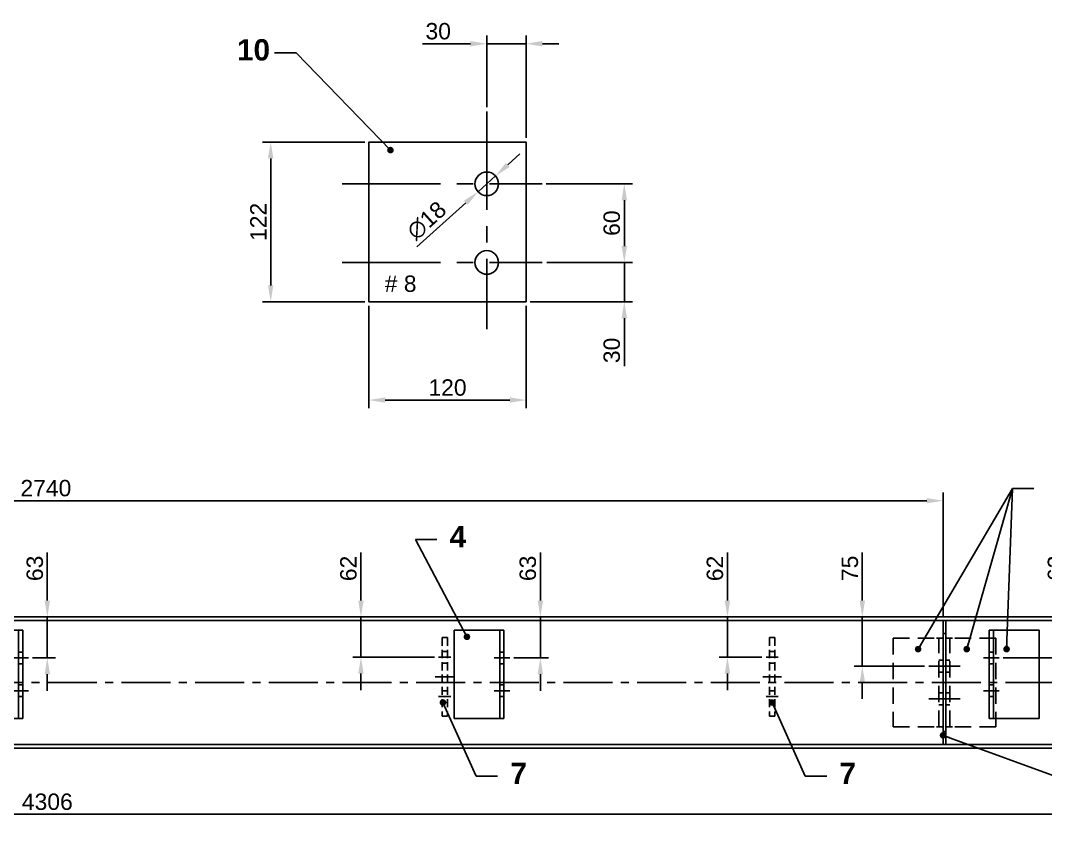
# Model space of a CAD drawing. Header units: millimetres. Extents: x -11137 to 17544, y -5373 to 15400.
# Drawn here: x 2880 to 4446, y 1966 to 3190 of the extents above; entities that cross this region are included whole.
import ezdxf
from ezdxf.enums import TextEntityAlignment as Align

# ---------------------------------------------------------------- set-up
doc = ezdxf.new("R2010")
doc.units = ezdxf.units.MM
doc.header["$LTSCALE"] = 100
doc.header["$MEASUREMENT"] = 0
doc.linetypes.add('CENTER2', pattern=[1.125, 0.75, -0.125, 0.125, -0.125])
doc.linetypes.add('HIDDEN', pattern=[0.375, 0.25, -0.125])
for name, color, linetype in [('CONTORNO', 3, 'Continuous'), ('EM-PJ-CENTRO', 10, 'CENTER2'), ('EM-PJ-CONTORNO', 3, 'Continuous'), ('EM-PJ-COTA', 7, 'Continuous'), ('EM-PJ-TEXTO', 7, 'Continuous'), ('EM-PJ-TRACEJADA', 1, 'HIDDEN')]:
    doc.layers.add(name, color=color, linetype=linetype)
doc.styles.add('PADRAO ANGLO', font='arial.ttf')
doc.styles.add('PADRAO ANGLO NEG', font='arialbd.ttf')
doc.dimstyles.new('1-2 COTAS-ANGLO-PADRÃO', dxfattribs={"dimscale": 10, "dimtxt": 2.5, "dimasz": 2.5, "dimexe": 1.25, "dimexo": 0.625, "dimtad": 1, "dimdec": 0, "dimlfac": 0.5, "dimtxsty": 'PADRAO ANGLO', "dimcen": 2.5, "dimclrd": 256, "dimclre": 256, "dimclrt": 256, "dimadec": 0, "dimazin": 0, "dimtfac": 1, "dimtdec": 0, "dimtmove": 0, "dimatfit": 0, "dimfxl": 1, "dimarcsym": 0})
doc.dimstyles.new('COTAS-ANGLO-PADRÃO', dxfattribs={"dimscale": 10, "dimtxt": 2.5, "dimasz": 2.5, "dimexe": 1.25, "dimexo": 0.625, "dimtad": 1, "dimtxsty": 'PADRAO ANGLO', "dimcen": 2.5, "dimclrd": 256, "dimclre": 256, "dimclrt": 256, "dimadec": 0, "dimazin": 0, "dimtfac": 1, "dimtmove": 0, "dimatfit": 0, "dimfxl": 1, "dimarcsym": 0})

# ---------------------------------------------------------------- blocks, each defined once
blk = doc.blocks.new('A$C9bd9dc66')
at = {"layer": 'EM-PJ-CENTRO'}
for p, q in [((8.8, 25), (-15.2, 25)), ((8.8, -25), (-15.2, -25))]:
    blk.add_line(p, q, dxfattribs=at)
at = {"layer": 'EM-PJ-CONTORNO'}
for p, q in [((-76.2, 67.5), (-76.2, -67.5)), ((-76.2, 67.5), (-10, 67.5)), ((-10, 67.5), (0, 67.5)), ((-6.4, -67.5), (-6.4, 67.5)), ((0, -67.5), (0, 67.5)), ((-76.2, -67.5), (-10, -67.5)), ((-10, -67.5), (0, -67.5))]:
    blk.add_line(p, q, dxfattribs=at)
at = {"layer": 'EM-PJ-TRACEJADA'}
for p, q in [((-6.4, 34), (0, 34)), ((-6.4, 16), (0, 16)), ((-6.4, -16), (0, -16)), ((-6.4, -34), (0, -34))]:
    blk.add_line(p, q, dxfattribs=at)
blk = doc.blocks.new('XCV')
at = {"layer": 'EM-PJ-CENTRO', "ltscale": 0.5}
for p, q in [((-16584, 11996.6), (-16602.5, 11996.6)), ((-16579, 11966.6), (-16607.5, 11966.6)), ((-16584, 11936.6), (-16602.5, 11936.6))]:
    blk.add_line(p, q, dxfattribs=at)
at = {"layer": 'EM-PJ-TRACEJADA', "ltscale": 0.5}
for p, q in [((-16589, 12026.6), (-16597, 12026.6)), ((-16597, 12026.6), (-16597, 11906.6)), ((-16589, 12026.6), (-16589, 11906.6)), ((-16589, 12005.6), (-16597, 12005.6)), ((-16589, 11987.6), (-16597, 11987.6)), ((-16589, 11945.6), (-16597, 11945.6)), ((-16589, 11927.6), (-16597, 11927.6)), ((-16589, 11906.6), (-16597, 11906.6))]:
    blk.add_line(p, q, dxfattribs=at)
blk = doc.blocks.new('A$C3a0a9aeb')
at = {"layer": 'EM-PJ-CENTRO'}
for p, q in [((-21.9, 25), (17, 25)), ((-21.9, -25), (17, -25))]:
    blk.add_line(p, q, dxfattribs=at)
at = {"layer": 'EM-PJ-TRACEJADA'}
for p, q in [((-76.2, 67.5), (-76.2, -67.5)), ((-76.2, 67.5), (-10, 67.5)), ((-10, 67.5), (0, 67.5)), ((-6.3, -67.5), (-6.3, 67.5)), ((0, -67.5), (0, 67.5)), ((-6.3, 34), (0, 34)), ((-6.3, 16), (0, 16)), ((-6.3, -16), (0, -16)), ((-6.3, -34), (0, -34)), ((-76.2, -67.5), (-10, -67.5)), ((-10, -67.5), (0, -67.5))]:
    blk.add_line(p, q, dxfattribs=at)
blk = doc.blocks.new('A$Ce24dd114')
at = {"layer": 'CONTORNO'}
for p, q in [((3497.4, 194.8), (3497.4, 5.2)), ((3501.7, 5.2), (3501.7, 194.8)), ((3497.4, 174.6), (3501.7, 174.6)), ((3497.4, 25.4), (3501.7, 25.4))]:
    blk.add_line(p, q, dxfattribs=at)
at = {"layer": 'EM-PJ-CENTRO'}
blk.add_line((4342.8, 100), (-83.4, 100), dxfattribs=at)
at = {"layer": 'EM-PJ-CONTORNO'}
for p, q in [((4233.8, 200), (25.5, 200)), ((4233.8, 194.8), (25.5, 194.8)), ((4233.8, 5.2), (25.5, 5.2)), ((4233.8, 0), (25.5, 0))]:
    blk.add_line(p, q, dxfattribs=at)
for name, p in [('A$C9bd9dc66', (2092.1, 112.5)), ('A$C9bd9dc66', (2827, 112.5)), ('XCV', (19329.6, -11858.1)), ('XCV', (19829.6, -11858.1)), ('A$C3a0a9aeb', (3497.4, 100))]:
    blk.add_blockref(name, p, dxfattribs=at)
at = {"layer": 'EM-PJ-CONTORNO', "xscale": -1}
for name, p in [('A$C9bd9dc66', (3567.9, 112.5)), ('A$C3a0a9aeb', (3501.7, 100))]:
    blk.add_blockref(name, p, dxfattribs=at)
blk = doc.blocks.new('*D118')
at = {"layer": 'Defpoints', "color": 0, "transparency": 16777216}
for p in [(1549.2, 2457.2), (4289.2, 2457.2), (4289.2, 2274.6)]:
    blk.add_point(p, dxfattribs=at)
at = {"layer": 'EM-PJ-COTA', "lineweight": -2, "transparency": 16777216}
for p, q in [((1549.2, 2463.5), (1549.2, 2469.7)), ((4289.2, 2280.9), (4289.2, 2469.7)), ((1574.2, 2457.2), (4264.2, 2457.2))]:
    blk.add_line(p, q, dxfattribs=at)
at = {"layer": 'EM-PJ-COTA', "transparency": 16777216}
for points in [[(1574.2, 2461.4), (1574.2, 2453.1), (1549.2, 2457.2)], [(4264.2, 2461.4), (4264.2, 2453.1), (4289.2, 2457.2)]]:
    blk.add_solid(points, dxfattribs=at)
at = {"layer": 'EM-PJ-COTA', "transparency": 16777216, "insert": (2919.2, 2476.3), "char_height": 25, "attachment_point": 5, "style": 'PADRAO ANGLO'}
blk.add_mtext('2740', dxfattribs=at)
blk = doc.blocks.new('*D201')
at = {"layer": 'Defpoints', "color": 0, "transparency": 16777216}
for p in [(2892.7, 2279.8), (2921.4, 2279.8), (2892.7, 2217.3)]:
    blk.add_point(p, dxfattribs=at)
at = {"layer": 'EM-PJ-COTA', "lineweight": -2, "transparency": 16777216}
for p, q in [((2921.4, 2304.8), (2921.4, 2378.3)), ((2898.9, 2279.8), (2933.9, 2279.8)), ((2921.4, 2217.3), (2921.4, 2279.8)), ((2898.9, 2217.3), (2933.9, 2217.3)), ((2921.4, 2192.3), (2921.4, 2167.3))]:
    blk.add_line(p, q, dxfattribs=at)
at = {"layer": 'EM-PJ-COTA', "transparency": 16777216}
for points in [[(2917.2, 2304.8), (2925.6, 2304.8), (2921.4, 2279.8)], [(2917.2, 2192.3), (2925.6, 2192.3), (2921.4, 2217.3)]]:
    blk.add_solid(points, dxfattribs=at)
at = {"layer": 'EM-PJ-COTA', "transparency": 16777216, "insert": (2902.4, 2354), "char_height": 25, "attachment_point": 5, "rotation": 90, "style": 'PADRAO ANGLO'}
blk.add_mtext('63', dxfattribs=at)
blk = doc.blocks.new('*D202')
at = {"layer": 'Defpoints', "color": 0, "transparency": 16777216}
for p in [(3400.3, 2279.8), (3518.8, 2279.8), (3518.8, 2218.3)]:
    blk.add_point(p, dxfattribs=at)
at = {"layer": 'EM-PJ-COTA', "lineweight": -2, "transparency": 16777216}
for p, q in [((3400.3, 2304.8), (3400.3, 2378)), ((3512.6, 2279.8), (3387.8, 2279.8)), ((3400.3, 2218.3), (3400.3, 2279.8)), ((3512.6, 2218.3), (3387.8, 2218.3)), ((3400.3, 2193.3), (3400.3, 2168.3))]:
    blk.add_line(p, q, dxfattribs=at)
at = {"layer": 'EM-PJ-COTA', "transparency": 16777216}
for points in [[(3396.2, 2304.8), (3404.5, 2304.8), (3400.3, 2279.8)], [(3396.2, 2193.3), (3404.5, 2193.3), (3400.3, 2218.3)]]:
    blk.add_solid(points, dxfattribs=at)
at = {"layer": 'EM-PJ-COTA', "transparency": 16777216, "insert": (3381.3, 2353.9), "char_height": 25, "attachment_point": 5, "rotation": 90, "style": 'PADRAO ANGLO'}
blk.add_mtext('62', dxfattribs=at)
blk = doc.blocks.new('*D203')
at = {"layer": 'Defpoints', "color": 0, "transparency": 16777216}
for p in [(3627.6, 2279.8), (3674.3, 2279.8), (3627.6, 2217.3)]:
    blk.add_point(p, dxfattribs=at)
at = {"layer": 'EM-PJ-COTA', "lineweight": -2, "transparency": 16777216}
for p, q in [((3674.3, 2304.8), (3674.3, 2378.3)), ((3633.8, 2279.8), (3686.8, 2279.8)), ((3674.3, 2217.3), (3674.3, 2279.8)), ((3633.8, 2217.3), (3686.8, 2217.3)), ((3674.3, 2192.3), (3674.3, 2167.3))]:
    blk.add_line(p, q, dxfattribs=at)
at = {"layer": 'EM-PJ-COTA', "transparency": 16777216}
for points in [[(3670.1, 2304.8), (3678.4, 2304.8), (3674.3, 2279.8)], [(3670.1, 2192.3), (3678.4, 2192.3), (3674.3, 2217.3)]]:
    blk.add_solid(points, dxfattribs=at)
at = {"layer": 'EM-PJ-COTA', "transparency": 16777216, "insert": (3655.2, 2354), "char_height": 25, "attachment_point": 5, "rotation": 90, "style": 'PADRAO ANGLO'}
blk.add_mtext('63', dxfattribs=at)
blk = doc.blocks.new('*D204')
at = {"layer": 'Defpoints', "color": 0, "transparency": 16777216}
for p in [(3960, 2279.8), (3960, 2279.8), (4018.8, 2218.3)]:
    blk.add_point(p, dxfattribs=at)
at = {"layer": 'EM-PJ-COTA', "lineweight": -2, "transparency": 16777216}
for p, q in [((3960, 2304.8), (3960, 2378)), ((3960, 2218.3), (3960, 2279.8)), ((3966.2, 2279.8), (3972.5, 2279.8)), ((4012.6, 2218.3), (3947.5, 2218.3)), ((3960, 2193.3), (3960, 2168.3))]:
    blk.add_line(p, q, dxfattribs=at)
at = {"layer": 'EM-PJ-COTA', "transparency": 16777216}
for points in [[(3955.8, 2304.8), (3964.1, 2304.8), (3960, 2279.8)], [(3955.8, 2193.3), (3964.1, 2193.3), (3960, 2218.3)]]:
    blk.add_solid(points, dxfattribs=at)
at = {"layer": 'EM-PJ-COTA', "transparency": 16777216, "insert": (3940.9, 2353.9), "char_height": 25, "attachment_point": 5, "rotation": 90, "style": 'PADRAO ANGLO'}
blk.add_mtext('62', dxfattribs=at)
blk = doc.blocks.new('*D205')
at = {"layer": 'Defpoints', "color": 0, "transparency": 16777216}
for p in [(4165.9, 2279.8), (4165.9, 2279.8), (4267.3, 2204.8)]:
    blk.add_point(p, dxfattribs=at)
at = {"layer": 'EM-PJ-COTA', "lineweight": -2, "transparency": 16777216}
for p, q in [((4165.9, 2304.8), (4165.9, 2378.1)), ((4159.7, 2279.8), (4153.4, 2279.8)), ((4165.9, 2204.8), (4165.9, 2279.8)), ((4261, 2204.8), (4153.4, 2204.8)), ((4165.9, 2179.8), (4165.9, 2154.8))]:
    blk.add_line(p, q, dxfattribs=at)
at = {"layer": 'EM-PJ-COTA', "transparency": 16777216}
for points in [[(4161.8, 2304.8), (4170.1, 2304.8), (4165.9, 2279.8)], [(4161.8, 2179.8), (4170.1, 2179.8), (4165.9, 2204.8)]]:
    blk.add_solid(points, dxfattribs=at)
at = {"layer": 'EM-PJ-COTA', "transparency": 16777216, "insert": (4147, 2354), "char_height": 25, "attachment_point": 5, "rotation": 90, "style": 'PADRAO ANGLO'}
blk.add_mtext('75', dxfattribs=at)
blk = doc.blocks.new('*D206')
at = {"layer": 'Defpoints', "color": 0, "transparency": 16777216}
for p in [(4480.7, 2279.8), (4480.7, 2279.8), (4374.9, 2217.3)]:
    blk.add_point(p, dxfattribs=at)
at = {"layer": 'EM-PJ-COTA', "lineweight": -2, "transparency": 16777216}
for p, q in [((4480.7, 2304.8), (4480.7, 2378.3)), ((4474.4, 2279.8), (4468.2, 2279.8)), ((4480.7, 2217.3), (4480.7, 2279.8)), ((4381.1, 2217.3), (4493.2, 2217.3)), ((4480.7, 2192.3), (4480.7, 2167.3))]:
    blk.add_line(p, q, dxfattribs=at)
at = {"layer": 'EM-PJ-COTA', "transparency": 16777216}
for points in [[(4476.5, 2304.8), (4484.8, 2304.8), (4480.7, 2279.8)], [(4476.5, 2192.3), (4484.8, 2192.3), (4480.7, 2217.3)]]:
    blk.add_solid(points, dxfattribs=at)
at = {"layer": 'EM-PJ-COTA', "transparency": 16777216, "insert": (4461.6, 2354), "char_height": 25, "attachment_point": 5, "rotation": 90, "style": 'PADRAO ANGLO'}
blk.add_mtext('63', dxfattribs=at)
blk = doc.blocks.new('*D227')
at = {"layer": 'Defpoints', "color": 0, "transparency": 16777216}
for p in [(5074.5, 2063.4), (768.3, 1978.7), (5074.5, 1978.7)]:
    blk.add_point(p, dxfattribs=at)
at = {"layer": 'EM-PJ-COTA', "lineweight": -2, "transparency": 16777216}
for p, q in [((5074.5, 2057.2), (5074.5, 1966.2)), ((768.3, 1984.9), (768.3, 1991.2)), ((793.3, 1978.7), (5049.5, 1978.7))]:
    blk.add_line(p, q, dxfattribs=at)
at = {"layer": 'EM-PJ-COTA', "transparency": 16777216}
for points in [[(793.3, 1982.8), (793.3, 1974.5), (768.3, 1978.7)], [(5049.5, 1982.8), (5049.5, 1974.5), (5074.5, 1978.7)]]:
    blk.add_solid(points, dxfattribs=at)
at = {"layer": 'EM-PJ-COTA', "transparency": 16777216, "insert": (2921.4, 1997.7), "char_height": 25, "attachment_point": 5, "style": 'PADRAO ANGLO'}
blk.add_mtext('4306', dxfattribs=at)
blk = doc.blocks.new('A$C2e457fed')
at = {"layer": 'EM-PJ-CENTRO'}
for p, q in [((90, 23.35), (90, -142.81)), ((-20.41, -31.9), (132.26, -31.9)), ((-20.41, -91.9), (132.26, -91.9))]:
    blk.add_line(p, q, dxfattribs=at)
at = {"layer": 'EM-PJ-CONTORNO'}
blk.add_lwpolyline([(0, -121.9), (120, -121.9), (120, 0), (0, 0)], close=True, dxfattribs=at)
for centre in [(90, -31.9), (90, -91.9)]:
    blk.add_circle(centre, 9, dxfattribs=at)
blk = doc.blocks.new('*D241')
at = {"layer": 'Defpoints', "color": 0, "transparency": 16777216}
for p in [(3412.5, 2760.8), (3652.5, 2760.8), (3652.5, 2610.8)]:
    blk.add_point(p, dxfattribs=at)
at = {"layer": 'EM-PJ-COTA', "lineweight": -2, "transparency": 16777216}
for p, q in [((3412.5, 2754.6), (3412.5, 2598.3)), ((3652.5, 2754.6), (3652.5, 2598.3)), ((3437.5, 2610.8), (3627.5, 2610.8))]:
    blk.add_line(p, q, dxfattribs=at)
at = {"layer": 'EM-PJ-COTA', "transparency": 16777216}
for points in [[(3437.5, 2615), (3437.5, 2606.7), (3412.5, 2610.8)], [(3627.5, 2615), (3627.5, 2606.7), (3652.5, 2610.8)]]:
    blk.add_solid(points, dxfattribs=at)
at = {"layer": 'EM-PJ-COTA', "transparency": 16777216, "insert": (3532.5, 2629.8), "char_height": 25, "attachment_point": 5, "style": 'PADRAO ANGLO'}
blk.add_mtext('120', dxfattribs=at)
blk = doc.blocks.new('*D242')
at = {"layer": 'Defpoints', "color": 0, "transparency": 16777216}
for p in [(3412.5, 3004.6), (3262.5, 2760.8), (3412.5, 2760.8)]:
    blk.add_point(p, dxfattribs=at)
at = {"layer": 'EM-PJ-COTA', "lineweight": -2, "transparency": 16777216}
for p, q in [((3406.2, 3004.6), (3250, 3004.6)), ((3262.5, 2979.6), (3262.5, 2785.8)), ((3406.2, 2760.8), (3250, 2760.8))]:
    blk.add_line(p, q, dxfattribs=at)
at = {"layer": 'EM-PJ-COTA', "transparency": 16777216}
for points in [[(3258.3, 2979.6), (3266.6, 2979.6), (3262.5, 3004.6)], [(3258.3, 2785.8), (3266.6, 2785.8), (3262.5, 2760.8)]]:
    blk.add_solid(points, dxfattribs=at)
at = {"layer": 'EM-PJ-COTA', "transparency": 16777216, "insert": (3243.7, 2882.7), "char_height": 25, "attachment_point": 5, "rotation": 90, "style": 'PADRAO ANGLO'}
blk.add_mtext('122', dxfattribs=at)
blk = doc.blocks.new('*D243')
at = {"layer": 'Defpoints', "color": 0, "transparency": 16777216}
for p in [(3592.5, 3154.6), (3592.5, 3051.3), (3652.5, 3004.6)]:
    blk.add_point(p, dxfattribs=at)
at = {"layer": 'EM-PJ-COTA', "lineweight": -2, "transparency": 16777216}
for p, q in [((3592.5, 3057.6), (3592.5, 3167.1)), ((3652.5, 3010.9), (3652.5, 3167.1)), ((3567.5, 3154.6), (3494.2, 3154.6)), ((3652.5, 3154.6), (3592.5, 3154.6)), ((3677.5, 3154.6), (3702.5, 3154.6))]:
    blk.add_line(p, q, dxfattribs=at)
at = {"layer": 'EM-PJ-COTA', "transparency": 16777216}
for points in [[(3567.5, 3158.8), (3567.5, 3150.5), (3592.5, 3154.6)], [(3677.5, 3158.8), (3677.5, 3150.5), (3652.5, 3154.6)]]:
    blk.add_solid(points, dxfattribs=at)
at = {"layer": 'EM-PJ-COTA', "transparency": 16777216, "insert": (3518.3, 3173.6), "char_height": 25, "attachment_point": 5, "style": 'PADRAO ANGLO'}
blk.add_mtext('30', dxfattribs=at)
blk = doc.blocks.new('*D246')
at = {"layer": 'Defpoints', "color": 0, "transparency": 16777216}
for p in [(3802.5, 2820.8), (3802.5, 2820.8), (3652.5, 2760.8)]:
    blk.add_point(p, dxfattribs=at)
at = {"layer": 'EM-PJ-COTA', "lineweight": -2, "transparency": 16777216}
for p, q in [((3802.5, 2845.8), (3802.5, 2870.8)), ((3796.2, 2820.8), (3790, 2820.8)), ((3802.5, 2820.8), (3802.5, 2760.8)), ((3658.7, 2760.8), (3815, 2760.8)), ((3802.5, 2735.8), (3802.5, 2662.5))]:
    blk.add_line(p, q, dxfattribs=at)
at = {"layer": 'EM-PJ-COTA', "transparency": 16777216}
for points in [[(3798.3, 2845.8), (3806.6, 2845.8), (3802.5, 2820.8)], [(3798.3, 2735.8), (3806.6, 2735.8), (3802.5, 2760.8)]]:
    blk.add_solid(points, dxfattribs=at)
at = {"layer": 'EM-PJ-COTA', "transparency": 16777216, "insert": (3783.4, 2686.6), "char_height": 25, "attachment_point": 5, "rotation": 90, "style": 'PADRAO ANGLO'}
blk.add_mtext('30', dxfattribs=at)
blk = doc.blocks.new('*D247')
at = {"layer": 'Defpoints', "color": 0, "transparency": 16777216}
for p in [(3677, 2940.8), (3802.5, 2940.8), (3677.8, 2820.8)]:
    blk.add_point(p, dxfattribs=at)
at = {"layer": 'EM-PJ-COTA', "lineweight": -2, "transparency": 16777216}
for p, q in [((3683.2, 2940.8), (3815, 2940.8)), ((3802.5, 2845.8), (3802.5, 2915.8)), ((3684, 2820.8), (3815, 2820.8))]:
    blk.add_line(p, q, dxfattribs=at)
at = {"layer": 'EM-PJ-COTA', "transparency": 16777216}
for points in [[(3798.3, 2915.8), (3806.6, 2915.8), (3802.5, 2940.8)], [(3798.3, 2845.8), (3806.6, 2845.8), (3802.5, 2820.8)]]:
    blk.add_solid(points, dxfattribs=at)
at = {"layer": 'EM-PJ-COTA', "transparency": 16777216, "insert": (3783.4, 2880.8), "char_height": 25, "attachment_point": 5, "rotation": 90, "style": 'PADRAO ANGLO'}
blk.add_mtext('60', dxfattribs=at)
blk = doc.blocks.new('*D313')
at = {"layer": 'Defpoints', "color": 0, "transparency": 16777216}
for p in [(3605.8, 2952.9), (3579.1, 2928.8)]:
    blk.add_point(p, dxfattribs=at)
at = {"layer": 'EM-PJ-COTA', "lineweight": -2, "transparency": 16777216}
for p, q in [((3624.4, 2969.6), (3642.9, 2986.4)), ((3605.8, 2952.9), (3579.1, 2928.8)), ((3560.5, 2912), (3485.9, 2844.6))]:
    blk.add_line(p, q, dxfattribs=at)
at = {"layer": 'EM-PJ-COTA', "transparency": 16777216}
for points in [[(3621.6, 2972.7), (3627.2, 2966.5), (3605.8, 2952.9)], [(3557.7, 2915.1), (3563.3, 2908.9), (3579.1, 2928.8)]]:
    blk.add_solid(points, dxfattribs=at)
at = {"layer": 'EM-PJ-COTA', "transparency": 16777216, "insert": (3500.7, 2884.6), "char_height": 25, "attachment_point": 5, "rotation": 42.0636, "style": 'PADRAO ANGLO'}
blk.add_mtext('∅18', dxfattribs=at)

msp = doc.modelspace()

# ---------------------------------------------------------------- linework, layer by layer
at = {"layer": 'EM-PJ-COTA'}
for p, q in [((3301.347, 3140.953), (3268.421, 3140.953)), ((4395.056, 2475.998), (4427.982, 2475.998)), ((3483.39, 2398.141), (3516.316, 2398.141)), ((3576.127, 2036.816), (3609.053, 2036.816)), ((4078.649, 2036.816), (4111.575, 2036.816))]:
    msp.add_line(p, q, dxfattribs=at)

# ---------------------------------------------------------------- block references
at = {"layer": 'EM-PJ-COTA', "xscale": 2, "yscale": 2, "zscale": 2}
msp.add_blockref('A$C2e457fed', (3412.452, 3004.623), dxfattribs=at)
at = {"layer": 'EM-PJ-TRACEJADA'}
msp.add_blockref('A$Ce24dd114', (791.737, 2079.804), dxfattribs=at)

# ---------------------------------------------------------------- texts
at = {"layer": 'EM-PJ-TEXTO'}
for s, height, style, p in [('10', 32.5, 'PADRAO ANGLO NEG', (3236.29, 3145.313)), ('# 8', 25, 'PADRAO ANGLO', (3460.904, 2788.401)), ('4', 32.5, 'PADRAO ANGLO NEG', (3548.446, 2402.5)), ('7', 32.5, 'PADRAO ANGLO NEG', (3641.183, 2041.176)), ('7', 32.5, 'PADRAO ANGLO NEG', (4143.706, 2041.176))]:
    msp.add_text(s, height=height, dxfattribs=dict(at, style=style)).set_placement(p, align=Align.MIDDLE_CENTER)

# ---------------------------------------------------------------- dimensions: what is measured, and where the dimension line sits
at = {"layer": 'EM-PJ-COTA'}
for base, p1, p2, picture, middle in [((3592.452, 3154.623), (3652.452, 3004.623), (3592.452, 3051.328), '*D243', (3518.347, 3173.646)), ((3652.452, 2610.823), (3412.452, 2760.823), (3652.452, 2760.823), '*D241', (3532.452, 2629.837))]:
    dim = msp.add_linear_dim(base=base, p1=p1, p2=p2, dimstyle='1-2 COTAS-ANGLO-PADRÃO', dxfattribs=at)
    dim.commit()
    dim.dimension.update_dxf_attribs({"geometry": picture, "text_midpoint": middle})
for base, p1, p2, picture, middle in [((3262.452, 2760.823), (3412.452, 3004.623), (3412.452, 2760.823), '*D242', (3243.651, 2882.723)), ((3802.452, 2940.823), (3677.782, 2820.823), (3676.967, 2940.823), '*D247', (3783.438, 2880.823))]:
    dim = msp.add_linear_dim(base=base, p1=p1, p2=p2, angle=90, dimstyle='1-2 COTAS-ANGLO-PADRÃO', dxfattribs=at)
    dim.commit()
    dim.dimension.update_dxf_attribs({"geometry": picture, "text_midpoint": middle})
dim = msp.add_diameter_dim_2p(p1=(3605.815, 2952.882), p2=(3579.089, 2928.764), dimstyle='1-2 COTAS-ANGLO-PADRÃO', dxfattribs=at)
dim.commit()
dim.dimension.update_dxf_attribs({"geometry": '*D313', "text_midpoint": (3500.712, 2884.589)})
dim = msp.add_linear_dim(base=(3802.452, 2820.823), p1=(3652.452, 2760.823), p2=(3802.452, 2820.823), angle=90, dimstyle='1-2 COTAS-ANGLO-PADRÃO', dxfattribs=at)
dim.commit()
dim.dimension.update_dxf_attribs({"geometry": '*D246', "text_midpoint": (3802.452, 2686.641), "dimtype": 160})
for base, p1, p2, picture, middle in [((4289.177, 2457.236), (1549.177, 2457.236), (4289.177, 2274.604), '*D118', (2919.177, 2476.25)), ((5074.489, 1978.681), (768.289, 1978.681), (5074.489, 2063.444), '*D227', (2921.389, 1997.704))]:
    dim = msp.add_linear_dim(base=base, p1=p1, p2=p2, dimstyle='COTAS-ANGLO-PADRÃO', override={"dimdec": 0}, dxfattribs=at)
    dim.commit()
    dim.dimension.update_dxf_attribs({"geometry": picture, "text_midpoint": middle})
for base, p1, p2, picture, middle in [((2921.388724729, 2279.804264499), (2892.682740407, 2217.304264499), (2892.682740407, 2279.804264499), '*D201', (2921.388724729, 2354.028343626)), ((3674.259450292, 2279.804264499), (3627.57607374, 2217.304264499), (3627.57607374, 2279.804264499), '*D203', (3674.259450292, 2354.028343626)), ((4165.948, 2279.804), (4267.271, 2204.804), (4165.948, 2279.804), '*D205', (4165.948, 2353.952)), ((4480.669658451, 2279.804264499), (4374.850973683, 2217.304264499), (4480.669658451, 2279.804264499), '*D206', (4480.669658451, 2354.028343626))]:
    dim = msp.add_linear_dim(base=base, p1=p1, p2=p2, angle=90, dimstyle='COTAS-ANGLO-PADRÃO', override={"dimdec": 0}, dxfattribs=at)
    dim.commit()
    dim.dimension.update_dxf_attribs({"geometry": picture, "text_midpoint": middle, "dimtype": 160})
for base, p1, p2, picture, middle in [((3400.346484431, 2279.804264499), (3518.818445677, 2218.304264499), (3518.818445677, 2279.804264499), '*D202', (3381.332159738, 2353.900444581)), ((3959.956797222, 2279.804264499), (4018.818445677, 2218.304264499), (3959.956797222, 2279.804264499), '*D204', (3940.942472529, 2353.900444581))]:
    dim = msp.add_linear_dim(base=base, p1=p1, p2=p2, angle=90, dimstyle='COTAS-ANGLO-PADRÃO', override={"dimdec": 0}, dxfattribs=at)
    dim.commit()
    dim.dimension.update_dxf_attribs({"geometry": picture, "text_midpoint": middle})

# ---------------------------------------------------------------- leaders
for points in [[(3445.327, 2992.317), (3301.347, 3140.953)], [(4251.076, 2230.686), (4395.056, 2475.998)], [(4325.34, 2230.686), (4395.056, 2475.998)], [(4386.201, 2230.686), (4395.056, 2475.998)], [(3562.166, 2249.505), (3483.39, 2398.141)], [(3525.487, 2149.304), (3576.127, 2036.816)], [(4028.01, 2149.304), (4078.649, 2036.816)], [(4289.177, 2099.119), (4508.463, 2019.251)]]:
    msp.add_leader(points, dimstyle='COTAS-ANGLO-PADRÃO', override={"dimasz": 1, "dimldrblk": 'Dot'}, dxfattribs=at)

doc.saveas('drawing.dxf')
